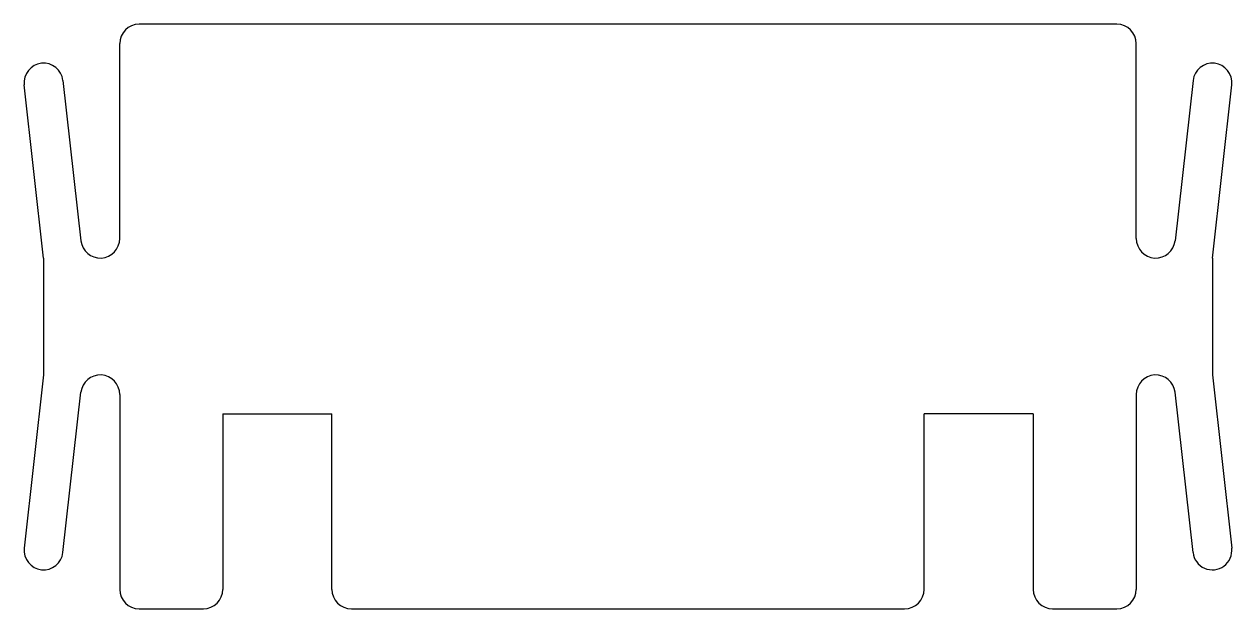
# Model space of a CAD drawing. Header units: millimetres. Extents: x -31 to 31, y -15 to 15.
import ezdxf

# ---------------------------------------------------------------- set-up
doc = ezdxf.new("R2010")
doc.units = ezdxf.units.MM
doc.layers.add('Shape2DView', color=7, linetype='CONTINUOUS')

msp = doc.modelspace()

# ---------------------------------------------------------------- linework, layer by layer
at = {"layer": 'Shape2DView'}
for p, q in [((25.093, 15), (-25.093, 15)), ((-26.093, 4), (-26.093, 14)), ((26.093, 4), (26.093, 14)), ((-30, 3), (-30.994, 11.889)), ((-29.006, 12.111), (-28.087, 3.889)), ((29.006, 12.111), (28.087, 3.889)), ((30, 3), (30.994, 11.889)), ((-30, 3), (-30, -3)), ((30, 3), (30, -3)), ((-30, -3), (-30.994, -11.889)), ((30, -3), (30.994, -11.889)), ((-29.006, -12.111), (-28.087, -3.889)), ((-26.093, -4), (-26.093, -14)), ((26.093, -4), (26.093, -14)), ((29.006, -12.111), (28.087, -3.889)), ((-20.8, -5), (-20.8, -14)), ((-20.8, -5), (-15.2, -5)), ((-15.2, -14), (-15.2, -5)), ((15.2, -14), (15.2, -5)), ((20.8, -5), (15.2, -5)), ((20.8, -5), (20.8, -14)), ((-25.093, -15), (-21.8, -15)), ((-14.2, -15), (14.2, -15)), ((21.8, -15), (25.093, -15))]:
    msp.add_line(p, q, dxfattribs=at)
for centre, start, end in [((-25.093, 14), 90, 180), ((25.093, 14), 0, 90), ((-30, 12), 6.37937, -173.62063), ((30, 12), -6.37937, 173.62063), ((-27.093, 4), -173.62063, 0), ((27.093, 4), -180, -6.37937), ((-27.093, -4), 0, 173.62063), ((27.093, -4), 6.37937, 180), ((-30, -12), 173.62063, -6.37937), ((30, -12), -173.62063, 6.37937), ((-25.093, -14), 180, -90), ((-21.8, -14), -90, 0), ((-14.2, -14), 180, -90), ((14.2, -14), -90, 0), ((21.8, -14), -180, -90), ((25.093, -14), -90, 0)]:
    msp.add_arc(centre, 1, start, end, dxfattribs=at)

doc.saveas('drawing.dxf')
